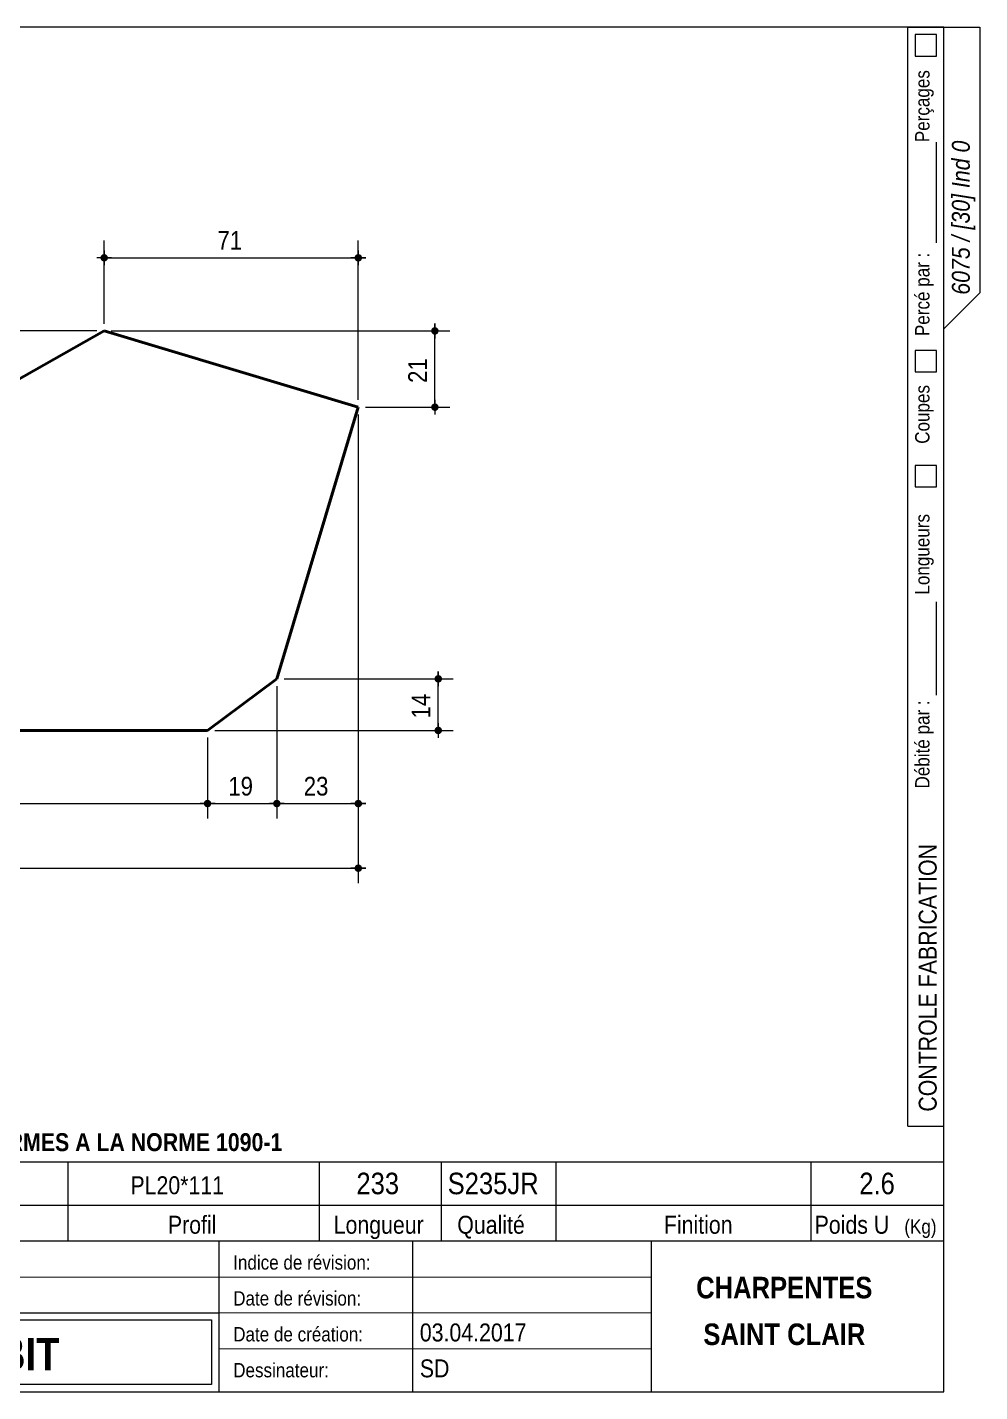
# Model space of a CAD drawing. Header units: millimetres. Extents: x 2 to 287, y 5 to 195.
# Drawn here: x 154.3 to 287, y 5 to 195 of the extents above; entities that cross this region are included whole.
import ezdxf

# ---------------------------------------------------------------- set-up
doc = ezdxf.new("R2010")
doc.units = ezdxf.units.MM
for name, color, linetype, lineweight in [('Autre type objet', 1, 'Continuous', 0), ('Cotation', 7, 'Continuous', 0), ('Feuille dessin', 5, 'Continuous', 0), ('Piece', 2, 'Continuous', 0)]:
    doc.layers.add(name, color=color, linetype=linetype, lineweight=lineweight)
doc.styles.add('ARIAL', font='ARIAL.TTF')
doc.styles.add('ARIAL_BOLD', font='ARIALBD.TTF')
doc.styles.add('ARIAL_ITALIC', font='ARIALI.TTF')

# ---------------------------------------------------------------- blocks, each defined once
blk = doc.blocks.new('*A1')
at = {"layer": 'Piece', "color": 2, "linetype": 'Continuous', "lineweight": 40}
for p, q in [((165.024998, 152.716762), (84.1, 107.083241)), ((200.429021, 142.097575), (165.024998, 152.716762)), ((189.080539, 104.267361), (200.429021, 142.097575)), ((84.1, 107.083241), (84.10052, 97.083238)), ((179.425531, 97.083238), (189.080539, 104.267361)), ((84.10052, 97.083238), (179.425531, 97.083238))]:
    blk.add_line(p, q, dxfattribs=at)
blk = doc.blocks.new('*A2')
at = {"layer": 'Feuille dessin', "linetype": 'Continuous', "lineweight": 0}
for p, q in [((282, 195), (5, 195)), ((5, 195), (5, 5)), ((282, 5), (282, 195)), ((5, 5), (282, 5))]:
    blk.add_line(p, q, dxfattribs=at)
at = {"layer": 'Feuille dessin', "style": 'ARIAL', "width": 0.85}
blk.add_text('Tekla Structures', height=2, rotation=90, dxfattribs=at).set_placement((4.5, 5.5))
blk = doc.blocks.new('*A5')
at = {"layer": 'Autre type objet', "linetype": 'Continuous', "lineweight": 0}
for p, q in [((277, 42), (277, 195)), ((277, 195), (287, 195)), ((278, 194), (278, 191)), ((281, 194), (278, 194)), ((281, 191), (281, 194)), ((282, 42), (282, 195)), ((287, 195), (287, 158)), ((278, 191), (281, 191)), ((281, 165), (281, 179)), ((287, 158), (282, 153)), ((278, 150), (278, 147)), ((281, 150), (278, 150)), ((281, 147), (281, 150)), ((278, 147), (281, 147)), ((278, 134), (278, 131)), ((281, 134), (278, 134)), ((281, 131), (281, 134)), ((278, 131), (281, 131)), ((281, 102), (281, 115)), ((277, 42), (282, 42))]:
    blk.add_line(p, q, dxfattribs=at)
at = {"layer": 'Autre type objet', "width": 0.85}
for s, height, style, p in [('Perçages', 2, 'ARIAL', (280, 179)), ('6075 / [30] Ind 0', 2.5, 'ARIAL_ITALIC', (285.619109, 157.760245)), ('Percé par :', 2, 'ARIAL', (280, 152)), ('Coupes', 2, 'ARIAL', (280, 137)), ('Longueurs', 2, 'ARIAL', (280, 116)), ('Débité par :', 2, 'ARIAL', (280, 89)), ('CONTROLE FABRICATION', 2.5, 'ARIAL', (281, 44))]:
    blk.add_text(s, height=height, rotation=90, dxfattribs=dict(at, style=style)).set_placement(p)
blk = doc.blocks.new('*A6')
at = {"layer": 'Autre type objet', "linetype": 'Continuous', "lineweight": 0}
for p, q in [((92, 37), (282, 37)), ((92, 37), (92, 31)), ((92.51953, 36.5), (113.5, 36.5)), ((92.51953, 31.394341), (92.51953, 36.5)), ((113.5, 36.5), (113.5, 31.394341)), ((114.5, 31), (114.5, 37)), ((134.5, 31), (134.5, 37)), ((160, 31), (160, 37)), ((195, 31), (195, 37)), ((212, 31), (212, 37)), ((228, 31), (228, 37)), ((263.5, 31), (263.5, 37)), ((282, 31), (282, 37)), ((92, 31), (282, 31)), ((92, 31), (92, 5)), ((113.5, 31.394341), (92.51953, 31.394341)), ((114.5, 16), (114.5, 31)), ((134.5, 26), (134.5, 31)), ((160, 26), (160, 31)), ((195, 26), (195, 31)), ((212, 26), (212, 31)), ((228, 26), (228, 31)), ((263.5, 26), (263.5, 31)), ((282, 5), (282, 31)), ((92, 26), (282, 26)), ((181, 26), (181, 5)), ((208, 26), (208, 5)), ((241.262466, 5), (241.262466, 26)), ((92, 21), (241.327069, 20.935451)), ((92, 16), (181, 16)), ((181, 16), (241.297815, 16.021151)), ((93, 15), (180, 15)), ((93, 6), (93, 15)), ((180, 15), (180, 6)), ((181, 11), (241.217807, 10.969512)), ((180, 6), (93, 6)), ((92, 5), (282, 5))]:
    blk.add_line(p, q, dxfattribs=at)
at = {"layer": 'Autre type objet', "width": 0.85}
for s, height, style, p in [('TOLERANCES ESSENTIELLES CONFORMES A LA NORME 1090-1', 2.5, 'ARIAL_BOLD', (96.5, 38.5)), ('30', 3, 'ARIAL_BOLD', (100.064045, 32.540141)), ('4', 3, 'ARIAL', (120.389893, 32.5)), ('VOILE', 2.5, 'ARIAL', (142.58667, 32.5)), ('PL20*111', 2.5, 'ARIAL', (168.683716, 32.5)), ('233', 3, 'ARIAL', (200.165771, 32.5)), ('S235JR', 3, 'ARIAL', (212.880127, 32.5)), ('2.6', 3, 'ARIAL', (270.222412, 32.5)), ('Repère', 2.5, 'ARIAL', (96.112978, 27)), ('Qté', 2.5, 'ARIAL', (119, 27)), ('Nom', 2.5, 'ARIAL', (142.961426, 27)), ('Profil', 2.5, 'ARIAL', (173.903564, 27)), ('Longueur', 2.5, 'ARIAL', (197, 27)), ('Qualité', 2.5, 'ARIAL', (214.218018, 27)), ('Finition', 2.5, 'ARIAL', (243, 27)), ('Poids U', 2.5, 'ARIAL', (264, 27)), ('(Kg)', 2, 'ARIAL', (276.5, 27)), ('6075', 3.5, 'ARIAL', (115.5, 22)), ('N° Affaire:', 2, 'ARIAL', (93.640566, 22)), ('Indice de révision:', 2, 'ARIAL', (183, 22)), ('CHARPENTES', 3, 'ARIAL_BOLD', (247.5, 18)), ('Nom Affaire:', 2, 'ARIAL', (93.640566, 17.5)), ('GHD Bât N', 3.5, 'ARIAL', (115.5, 17)), ('Date de révision:', 2, 'ARIAL', (183, 17)), ('Date de création:', 2, 'ARIAL', (183, 12)), ('03.04.2017', 2.5, 'ARIAL', (209, 12)), ('SAINT CLAIR', 3, 'ARIAL_BOLD', (248.5, 11.5)), ('CROQUIS   DE  DEBIT', 4.5, 'ARIAL_BOLD', (103, 8)), ('SD', 2.5, 'ARIAL', (209, 7)), ('Dessinateur:', 2, 'ARIAL', (183, 7))]:
    blk.add_text(s, height=height, dxfattribs=dict(at, style=style)).set_placement(p)
blk = doc.blocks.new('*A8')
at = {"layer": 'Cotation'}
for points in [[(67.07, 152.2), (67.05, 152.2), (67.02, 152.2), (67, 152.21), (66.97, 152.21), (66.95, 152.22), (66.92, 152.23), (66.9, 152.24), (66.88, 152.25), (66.85, 152.26), (66.83, 152.27), (66.81, 152.28), (66.79, 152.3), (66.77, 152.31), (66.75, 152.33), (66.73, 152.35), (66.71, 152.37), (66.7, 152.39), (66.68, 152.41), (66.67, 152.43), (66.65, 152.45), (66.64, 152.47), (66.63, 152.49), (66.62, 152.52), (66.61, 152.54), (66.6, 152.57), (66.6, 152.59), (66.59, 152.62), (66.59, 152.64), (66.58, 152.67), (66.58, 152.69), (66.58, 152.72), (66.58, 152.74), (66.58, 152.77), (66.59, 152.79), (66.59, 152.82), (66.6, 152.84), (66.6, 152.87), (66.61, 152.89), (66.62, 152.92), (66.63, 152.94), (66.64, 152.96), (66.65, 152.98), (66.67, 153.01), (66.68, 153.03), (66.7, 153.05), (66.71, 153.07), (66.73, 153.08), (66.75, 153.1), (66.77, 153.12), (66.79, 153.13), (66.81, 153.15), (66.83, 153.16), (66.85, 153.18), (66.88, 153.19), (66.9, 153.2), (66.92, 153.21), (66.95, 153.21), (66.97, 153.22), (67, 153.23), (67.02, 153.23), (67.05, 153.23), (67.07, 153.24), (67.1, 153.24), (67.13, 153.24), (67.15, 153.23), (67.18, 153.23), (67.2, 153.23), (67.23, 153.22), (67.25, 153.21), (67.28, 153.21), (67.3, 153.2), (67.32, 153.19), (67.35, 153.18), (67.37, 153.16), (67.39, 153.15), (67.41, 153.13), (67.43, 153.12), (67.45, 153.1), (67.47, 153.08), (67.49, 153.07), (67.5, 153.05), (67.52, 153.03), (67.53, 153.01), (67.55, 152.98), (67.56, 152.96), (67.57, 152.94), (67.58, 152.92), (67.59, 152.89), (67.6, 152.87), (67.6, 152.84), (67.61, 152.82), (67.61, 152.79), (67.62, 152.77), (67.62, 152.74), (67.62, 152.72), (67.62, 152.69), (67.62, 152.67), (67.61, 152.64), (67.61, 152.62), (67.6, 152.59), (67.6, 152.57), (67.59, 152.54), (67.58, 152.52), (67.57, 152.49), (67.56, 152.47), (67.55, 152.45), (67.53, 152.43), (67.52, 152.41), (67.5, 152.39), (67.49, 152.37), (67.47, 152.35), (67.45, 152.33), (67.43, 152.31), (67.41, 152.3), (67.39, 152.28), (67.37, 152.27), (67.35, 152.26), (67.32, 152.25), (67.3, 152.24), (67.28, 152.23), (67.25, 152.22), (67.23, 152.21), (67.2, 152.21), (67.18, 152.2), (67.15, 152.2), (67.13, 152.2), (67.1, 152.2)], [(67.07, 96.56), (67.05, 96.57), (67.02, 96.57), (67, 96.57), (66.97, 96.58), (66.95, 96.59), (66.92, 96.59), (66.9, 96.6), (66.88, 96.61), (66.85, 96.62), (66.83, 96.64), (66.81, 96.65), (66.79, 96.67), (66.77, 96.68), (66.75, 96.7), (66.73, 96.72), (66.71, 96.73), (66.7, 96.75), (66.68, 96.77), (66.67, 96.79), (66.65, 96.82), (66.64, 96.84), (66.63, 96.86), (66.62, 96.88), (66.61, 96.91), (66.6, 96.93), (66.6, 96.96), (66.59, 96.98), (66.59, 97.01), (66.58, 97.03), (66.58, 97.06), (66.58, 97.08), (66.58, 97.11), (66.58, 97.13), (66.59, 97.16), (66.59, 97.18), (66.6, 97.21), (66.6, 97.23), (66.61, 97.26), (66.62, 97.28), (66.63, 97.31), (66.64, 97.33), (66.65, 97.35), (66.67, 97.37), (66.68, 97.39), (66.7, 97.41), (66.71, 97.43), (66.73, 97.45), (66.75, 97.47), (66.77, 97.49), (66.79, 97.5), (66.81, 97.52), (66.83, 97.53), (66.85, 97.54), (66.88, 97.55), (66.9, 97.56), (66.92, 97.57), (66.95, 97.58), (66.97, 97.59), (67, 97.59), (67.02, 97.6), (67.05, 97.6), (67.07, 97.6), (67.1, 97.6), (67.13, 97.6), (67.15, 97.6), (67.18, 97.6), (67.2, 97.59), (67.23, 97.59), (67.25, 97.58), (67.28, 97.57), (67.3, 97.56), (67.32, 97.55), (67.35, 97.54), (67.37, 97.53), (67.39, 97.52), (67.41, 97.5), (67.43, 97.49), (67.45, 97.47), (67.47, 97.45), (67.49, 97.43), (67.5, 97.41), (67.52, 97.39), (67.53, 97.37), (67.55, 97.35), (67.56, 97.33), (67.57, 97.31), (67.58, 97.28), (67.59, 97.26), (67.6, 97.23), (67.6, 97.21), (67.61, 97.18), (67.61, 97.16), (67.62, 97.13), (67.62, 97.11), (67.62, 97.08), (67.62, 97.06), (67.62, 97.03), (67.61, 97.01), (67.61, 96.98), (67.6, 96.96), (67.6, 96.93), (67.59, 96.91), (67.58, 96.88), (67.57, 96.86), (67.56, 96.84), (67.55, 96.82), (67.53, 96.79), (67.52, 96.77), (67.5, 96.75), (67.49, 96.73), (67.47, 96.72), (67.45, 96.7), (67.43, 96.68), (67.41, 96.67), (67.39, 96.65), (67.37, 96.64), (67.35, 96.62), (67.32, 96.61), (67.3, 96.6), (67.28, 96.59), (67.25, 96.59), (67.23, 96.58), (67.2, 96.57), (67.18, 96.57), (67.15, 96.57), (67.13, 96.56), (67.1, 96.56)]]:
    blk.add_hatch(color=256, dxfattribs=at).paths.add_polyline_path(points, flags=17)
at = {"layer": 'Cotation', "linetype": 'Continuous', "lineweight": 0}
for p, q in [((164.02, 152.72), (64.68, 152.72)), ((66.06, 152.72), (68.14, 152.72)), ((67.1, 153.76), (67.1, 151.68)), ((67.1, 152.72), (67.1, 153.76)), ((67.1, 97.08), (67.1, 152.72)), ((83.1, 97.08), (64.68, 97.08)), ((66.06, 97.08), (68.14, 97.08)), ((67.1, 98.12), (67.1, 96.04)), ((67.1, 97.08), (67.1, 96.04))]:
    blk.add_line(p, q, dxfattribs=at)
at = {"layer": 'Cotation'}
for p in [(67.1, 152.72), (67.1, 97.08)]:
    blk.add_point(p, dxfattribs=at)
at = {"layer": 'Cotation', "style": 'ARIAL', "width": 0.85}
blk.add_text('111', height=2.6, rotation=90.0002, dxfattribs=at).set_placement((65.98, 122.01))
blk = doc.blocks.new('*A10')
at = {"layer": 'Cotation'}
for points in [[(211.54, 103.75), (211.52, 103.75), (211.49, 103.75), (211.47, 103.76), (211.44, 103.76), (211.42, 103.77), (211.39, 103.78), (211.37, 103.79), (211.35, 103.8), (211.32, 103.81), (211.3, 103.82), (211.28, 103.83), (211.26, 103.85), (211.24, 103.87), (211.22, 103.88), (211.2, 103.9), (211.18, 103.92), (211.17, 103.94), (211.15, 103.96), (211.14, 103.98), (211.12, 104), (211.11, 104.02), (211.1, 104.05), (211.09, 104.07), (211.08, 104.09), (211.07, 104.12), (211.07, 104.14), (211.06, 104.17), (211.06, 104.19), (211.05, 104.22), (211.05, 104.24), (211.05, 104.27), (211.05, 104.29), (211.05, 104.32), (211.06, 104.34), (211.06, 104.37), (211.07, 104.39), (211.07, 104.42), (211.08, 104.44), (211.09, 104.47), (211.1, 104.49), (211.11, 104.51), (211.12, 104.53), (211.14, 104.56), (211.15, 104.58), (211.17, 104.6), (211.18, 104.62), (211.2, 104.64), (211.22, 104.65), (211.24, 104.67), (211.26, 104.69), (211.28, 104.7), (211.3, 104.71), (211.32, 104.73), (211.35, 104.74), (211.37, 104.75), (211.39, 104.76), (211.42, 104.76), (211.44, 104.77), (211.47, 104.78), (211.49, 104.78), (211.52, 104.78), (211.54, 104.79), (211.57, 104.79), (211.6, 104.79), (211.62, 104.78), (211.65, 104.78), (211.67, 104.78), (211.7, 104.77), (211.72, 104.76), (211.75, 104.76), (211.77, 104.75), (211.79, 104.74), (211.82, 104.73), (211.84, 104.71), (211.86, 104.7), (211.88, 104.69), (211.9, 104.67), (211.92, 104.65), (211.94, 104.64), (211.96, 104.62), (211.97, 104.6), (211.99, 104.58), (212, 104.56), (212.02, 104.53), (212.03, 104.51), (212.04, 104.49), (212.05, 104.47), (212.06, 104.44), (212.07, 104.42), (212.07, 104.39), (212.08, 104.37), (212.08, 104.34), (212.09, 104.32), (212.09, 104.29), (212.09, 104.27), (212.09, 104.24), (212.09, 104.22), (212.08, 104.19), (212.08, 104.17), (212.07, 104.14), (212.07, 104.12), (212.06, 104.09), (212.05, 104.07), (212.04, 104.05), (212.03, 104.02), (212.02, 104), (212, 103.98), (211.99, 103.96), (211.97, 103.94), (211.96, 103.92), (211.94, 103.9), (211.92, 103.88), (211.9, 103.87), (211.88, 103.85), (211.86, 103.83), (211.84, 103.82), (211.82, 103.81), (211.79, 103.8), (211.77, 103.79), (211.75, 103.78), (211.72, 103.77), (211.7, 103.76), (211.67, 103.76), (211.65, 103.75), (211.62, 103.75), (211.6, 103.75), (211.57, 103.75)], [(211.54, 96.56), (211.52, 96.57), (211.49, 96.57), (211.47, 96.57), (211.44, 96.58), (211.42, 96.59), (211.39, 96.59), (211.37, 96.6), (211.35, 96.61), (211.32, 96.62), (211.3, 96.64), (211.28, 96.65), (211.26, 96.67), (211.24, 96.68), (211.22, 96.7), (211.2, 96.72), (211.18, 96.73), (211.17, 96.75), (211.15, 96.77), (211.14, 96.79), (211.12, 96.82), (211.11, 96.84), (211.1, 96.86), (211.09, 96.88), (211.08, 96.91), (211.07, 96.93), (211.07, 96.96), (211.06, 96.98), (211.06, 97.01), (211.05, 97.03), (211.05, 97.06), (211.05, 97.08), (211.05, 97.11), (211.05, 97.13), (211.06, 97.16), (211.06, 97.18), (211.07, 97.21), (211.07, 97.23), (211.08, 97.26), (211.09, 97.28), (211.1, 97.31), (211.11, 97.33), (211.12, 97.35), (211.14, 97.37), (211.15, 97.39), (211.17, 97.41), (211.18, 97.43), (211.2, 97.45), (211.22, 97.47), (211.24, 97.49), (211.26, 97.5), (211.28, 97.52), (211.3, 97.53), (211.32, 97.54), (211.35, 97.55), (211.37, 97.56), (211.39, 97.57), (211.42, 97.58), (211.44, 97.59), (211.47, 97.59), (211.49, 97.6), (211.52, 97.6), (211.54, 97.6), (211.57, 97.6), (211.6, 97.6), (211.62, 97.6), (211.65, 97.6), (211.67, 97.59), (211.7, 97.59), (211.72, 97.58), (211.75, 97.57), (211.77, 97.56), (211.79, 97.55), (211.82, 97.54), (211.84, 97.53), (211.86, 97.52), (211.88, 97.5), (211.9, 97.49), (211.92, 97.47), (211.94, 97.45), (211.96, 97.43), (211.97, 97.41), (211.99, 97.39), (212, 97.37), (212.02, 97.35), (212.03, 97.33), (212.04, 97.31), (212.05, 97.28), (212.06, 97.26), (212.07, 97.23), (212.07, 97.21), (212.08, 97.18), (212.08, 97.16), (212.09, 97.13), (212.09, 97.11), (212.09, 97.08), (212.09, 97.06), (212.09, 97.03), (212.08, 97.01), (212.08, 96.98), (212.07, 96.96), (212.07, 96.93), (212.06, 96.91), (212.05, 96.88), (212.04, 96.86), (212.03, 96.84), (212.02, 96.82), (212, 96.79), (211.99, 96.77), (211.97, 96.75), (211.96, 96.73), (211.94, 96.72), (211.92, 96.7), (211.9, 96.68), (211.88, 96.67), (211.86, 96.65), (211.84, 96.64), (211.82, 96.62), (211.79, 96.61), (211.77, 96.6), (211.75, 96.59), (211.72, 96.59), (211.7, 96.58), (211.67, 96.57), (211.65, 96.57), (211.62, 96.57), (211.6, 96.56), (211.57, 96.56)]]:
    blk.add_hatch(color=256, dxfattribs=at).paths.add_polyline_path(points, flags=17)
at = {"layer": 'Cotation', "linetype": 'Continuous', "lineweight": 0}
for p, q in [((211.57, 105.31), (211.57, 103.23)), ((211.57, 104.27), (211.57, 105.31)), ((190.08, 104.27), (213.65, 104.27)), ((210.53, 104.27), (212.61, 104.27)), ((211.57, 97.08), (211.57, 104.27)), ((180.43, 97.08), (213.65, 97.08)), ((210.53, 97.08), (212.61, 97.08)), ((211.57, 98.12), (211.57, 96.04)), ((211.57, 97.08), (211.57, 96.04))]:
    blk.add_line(p, q, dxfattribs=at)
at = {"layer": 'Cotation'}
for p in [(211.57, 104.27), (211.57, 97.08)]:
    blk.add_point(p, dxfattribs=at)
at = {"layer": 'Cotation', "style": 'ARIAL', "width": 0.85}
blk.add_text('14', height=2.6, rotation=90.0002, dxfattribs=at).set_placement((210.45, 98.75))
blk = doc.blocks.new('*A11')
at = {"layer": 'Cotation'}
for points in [[(211.07, 152.2), (211.05, 152.2), (211.02, 152.2), (211, 152.21), (210.97, 152.21), (210.95, 152.22), (210.92, 152.23), (210.9, 152.24), (210.88, 152.25), (210.85, 152.26), (210.83, 152.27), (210.81, 152.28), (210.79, 152.3), (210.77, 152.31), (210.75, 152.33), (210.73, 152.35), (210.71, 152.37), (210.7, 152.39), (210.68, 152.41), (210.67, 152.43), (210.65, 152.45), (210.64, 152.47), (210.63, 152.49), (210.62, 152.52), (210.61, 152.54), (210.6, 152.57), (210.6, 152.59), (210.59, 152.62), (210.59, 152.64), (210.58, 152.67), (210.58, 152.69), (210.58, 152.72), (210.58, 152.74), (210.58, 152.77), (210.59, 152.79), (210.59, 152.82), (210.6, 152.84), (210.6, 152.87), (210.61, 152.89), (210.62, 152.92), (210.63, 152.94), (210.64, 152.96), (210.65, 152.98), (210.67, 153.01), (210.68, 153.03), (210.7, 153.05), (210.71, 153.07), (210.73, 153.08), (210.75, 153.1), (210.77, 153.12), (210.79, 153.13), (210.81, 153.15), (210.83, 153.16), (210.85, 153.18), (210.88, 153.19), (210.9, 153.2), (210.92, 153.21), (210.95, 153.21), (210.97, 153.22), (211, 153.23), (211.02, 153.23), (211.05, 153.23), (211.07, 153.24), (211.1, 153.24), (211.13, 153.24), (211.15, 153.23), (211.18, 153.23), (211.2, 153.23), (211.23, 153.22), (211.25, 153.21), (211.28, 153.21), (211.3, 153.2), (211.32, 153.19), (211.35, 153.18), (211.37, 153.16), (211.39, 153.15), (211.41, 153.13), (211.43, 153.12), (211.45, 153.1), (211.47, 153.08), (211.49, 153.07), (211.5, 153.05), (211.52, 153.03), (211.53, 153.01), (211.55, 152.98), (211.56, 152.96), (211.57, 152.94), (211.58, 152.92), (211.59, 152.89), (211.6, 152.87), (211.6, 152.84), (211.61, 152.82), (211.61, 152.79), (211.62, 152.77), (211.62, 152.74), (211.62, 152.72), (211.62, 152.69), (211.62, 152.67), (211.61, 152.64), (211.61, 152.62), (211.6, 152.59), (211.6, 152.57), (211.59, 152.54), (211.58, 152.52), (211.57, 152.49), (211.56, 152.47), (211.55, 152.45), (211.53, 152.43), (211.52, 152.41), (211.5, 152.39), (211.49, 152.37), (211.47, 152.35), (211.45, 152.33), (211.43, 152.31), (211.41, 152.3), (211.39, 152.28), (211.37, 152.27), (211.35, 152.26), (211.32, 152.25), (211.3, 152.24), (211.28, 152.23), (211.25, 152.22), (211.23, 152.21), (211.2, 152.21), (211.18, 152.2), (211.15, 152.2), (211.13, 152.2), (211.1, 152.2)], [(211.07, 141.58), (211.05, 141.58), (211.02, 141.58), (211, 141.59), (210.97, 141.59), (210.95, 141.6), (210.92, 141.61), (210.9, 141.62), (210.88, 141.63), (210.85, 141.64), (210.83, 141.65), (210.81, 141.67), (210.79, 141.68), (210.77, 141.7), (210.75, 141.71), (210.73, 141.73), (210.71, 141.75), (210.7, 141.77), (210.68, 141.79), (210.67, 141.81), (210.65, 141.83), (210.64, 141.85), (210.63, 141.88), (210.62, 141.9), (210.61, 141.92), (210.6, 141.95), (210.6, 141.97), (210.59, 142), (210.59, 142.02), (210.58, 142.05), (210.58, 142.07), (210.58, 142.1), (210.58, 142.12), (210.58, 142.15), (210.59, 142.17), (210.59, 142.2), (210.6, 142.22), (210.6, 142.25), (210.61, 142.27), (210.62, 142.3), (210.63, 142.32), (210.64, 142.34), (210.65, 142.36), (210.67, 142.39), (210.68, 142.41), (210.7, 142.43), (210.71, 142.45), (210.73, 142.47), (210.75, 142.48), (210.77, 142.5), (210.79, 142.52), (210.81, 142.53), (210.83, 142.54), (210.85, 142.56), (210.88, 142.57), (210.9, 142.58), (210.92, 142.59), (210.95, 142.6), (210.97, 142.6), (211, 142.61), (211.02, 142.61), (211.05, 142.62), (211.07, 142.62), (211.1, 142.62), (211.13, 142.62), (211.15, 142.62), (211.18, 142.61), (211.2, 142.61), (211.23, 142.6), (211.25, 142.6), (211.28, 142.59), (211.3, 142.58), (211.32, 142.57), (211.35, 142.56), (211.37, 142.54), (211.39, 142.53), (211.41, 142.52), (211.43, 142.5), (211.45, 142.48), (211.47, 142.47), (211.49, 142.45), (211.5, 142.43), (211.52, 142.41), (211.53, 142.39), (211.55, 142.36), (211.56, 142.34), (211.57, 142.32), (211.58, 142.3), (211.59, 142.27), (211.6, 142.25), (211.6, 142.22), (211.61, 142.2), (211.61, 142.17), (211.62, 142.15), (211.62, 142.12), (211.62, 142.1), (211.62, 142.07), (211.62, 142.05), (211.61, 142.02), (211.61, 142), (211.6, 141.97), (211.6, 141.95), (211.59, 141.92), (211.58, 141.9), (211.57, 141.88), (211.56, 141.85), (211.55, 141.83), (211.53, 141.81), (211.52, 141.79), (211.5, 141.77), (211.49, 141.75), (211.47, 141.73), (211.45, 141.71), (211.43, 141.7), (211.41, 141.68), (211.39, 141.67), (211.37, 141.65), (211.35, 141.64), (211.32, 141.63), (211.3, 141.62), (211.28, 141.61), (211.25, 141.6), (211.23, 141.59), (211.2, 141.59), (211.18, 141.58), (211.15, 141.58), (211.13, 141.58), (211.1, 141.58)]]:
    blk.add_hatch(color=256, dxfattribs=at).paths.add_polyline_path(points, flags=17)
at = {"layer": 'Cotation', "linetype": 'Continuous', "lineweight": 0}
for p, q in [((166.02, 152.72), (213.18, 152.72)), ((210.06, 152.72), (212.14, 152.72)), ((211.1, 153.76), (211.1, 151.68)), ((211.1, 152.72), (211.1, 153.76)), ((211.1, 142.1), (211.1, 152.72)), ((211.1, 143.14), (211.1, 141.06)), ((201.43, 142.1), (213.18, 142.1)), ((210.06, 142.1), (212.14, 142.1)), ((211.1, 142.1), (211.1, 141.06))]:
    blk.add_line(p, q, dxfattribs=at)
at = {"layer": 'Cotation'}
for p in [(211.1, 152.72), (211.1, 142.1)]:
    blk.add_point(p, dxfattribs=at)
at = {"layer": 'Cotation', "style": 'ARIAL', "width": 0.85}
blk.add_text('21', height=2.6, rotation=90.0002, dxfattribs=at).set_placement((209.98, 145.48))
blk = doc.blocks.new('*A12')
at = {"layer": 'Cotation'}
for points in [[(84.08, 77.38), (84.05, 77.38), (84.02, 77.39), (84, 77.39), (83.97, 77.4), (83.95, 77.4), (83.93, 77.41), (83.9, 77.42), (83.88, 77.43), (83.86, 77.44), (83.83, 77.45), (83.81, 77.47), (83.79, 77.48), (83.77, 77.5), (83.75, 77.51), (83.73, 77.53), (83.72, 77.55), (83.7, 77.57), (83.68, 77.59), (83.67, 77.61), (83.65, 77.63), (83.64, 77.65), (83.63, 77.68), (83.62, 77.7), (83.61, 77.72), (83.6, 77.75), (83.6, 77.77), (83.59, 77.8), (83.59, 77.82), (83.58, 77.85), (83.58, 77.87), (83.58, 77.9), (83.58, 77.93), (83.58, 77.95), (83.59, 77.98), (83.59, 78), (83.6, 78.03), (83.6, 78.05), (83.61, 78.08), (83.62, 78.1), (83.63, 78.12), (83.64, 78.15), (83.65, 78.17), (83.67, 78.19), (83.68, 78.21), (83.7, 78.23), (83.72, 78.25), (83.73, 78.27), (83.75, 78.29), (83.77, 78.3), (83.79, 78.32), (83.81, 78.33), (83.83, 78.35), (83.86, 78.36), (83.88, 78.37), (83.9, 78.38), (83.93, 78.39), (83.95, 78.4), (83.97, 78.4), (84, 78.41), (84.02, 78.41), (84.05, 78.42), (84.08, 78.42), (84.1, 78.42), (84.13, 78.42), (84.15, 78.42), (84.18, 78.41), (84.2, 78.41), (84.23, 78.4), (84.25, 78.4), (84.28, 78.39), (84.3, 78.38), (84.32, 78.37), (84.35, 78.36), (84.37, 78.35), (84.39, 78.33), (84.41, 78.32), (84.43, 78.3), (84.45, 78.29), (84.47, 78.27), (84.49, 78.25), (84.5, 78.23), (84.52, 78.21), (84.53, 78.19), (84.55, 78.17), (84.56, 78.15), (84.57, 78.12), (84.58, 78.1), (84.59, 78.08), (84.6, 78.05), (84.6, 78.03), (84.61, 78), (84.61, 77.98), (84.62, 77.95), (84.62, 77.93), (84.62, 77.9), (84.62, 77.87), (84.62, 77.85), (84.61, 77.82), (84.61, 77.8), (84.6, 77.77), (84.6, 77.75), (84.59, 77.72), (84.58, 77.7), (84.57, 77.68), (84.56, 77.65), (84.55, 77.63), (84.53, 77.61), (84.52, 77.59), (84.5, 77.57), (84.49, 77.55), (84.47, 77.53), (84.45, 77.51), (84.43, 77.5), (84.41, 77.48), (84.39, 77.47), (84.37, 77.45), (84.35, 77.44), (84.32, 77.43), (84.3, 77.42), (84.28, 77.41), (84.25, 77.4), (84.23, 77.4), (84.2, 77.39), (84.18, 77.39), (84.15, 77.38), (84.13, 77.38), (84.1, 77.38)], [(200.4, 77.38), (200.38, 77.38), (200.35, 77.39), (200.33, 77.39), (200.3, 77.4), (200.28, 77.4), (200.25, 77.41), (200.23, 77.42), (200.21, 77.43), (200.18, 77.44), (200.16, 77.45), (200.14, 77.47), (200.12, 77.48), (200.1, 77.5), (200.08, 77.51), (200.06, 77.53), (200.04, 77.55), (200.03, 77.57), (200.01, 77.59), (200, 77.61), (199.98, 77.63), (199.97, 77.65), (199.96, 77.68), (199.95, 77.7), (199.94, 77.72), (199.93, 77.75), (199.92, 77.77), (199.92, 77.8), (199.91, 77.82), (199.91, 77.85), (199.91, 77.87), (199.91, 77.9), (199.91, 77.93), (199.91, 77.95), (199.91, 77.98), (199.92, 78), (199.92, 78.03), (199.93, 78.05), (199.94, 78.08), (199.95, 78.1), (199.96, 78.12), (199.97, 78.15), (199.98, 78.17), (200, 78.19), (200.01, 78.21), (200.03, 78.23), (200.04, 78.25), (200.06, 78.27), (200.08, 78.29), (200.1, 78.3), (200.12, 78.32), (200.14, 78.33), (200.16, 78.35), (200.18, 78.36), (200.21, 78.37), (200.23, 78.38), (200.25, 78.39), (200.28, 78.4), (200.3, 78.4), (200.33, 78.41), (200.35, 78.41), (200.38, 78.42), (200.4, 78.42), (200.43, 78.42), (200.45, 78.42), (200.48, 78.42), (200.51, 78.41), (200.53, 78.41), (200.56, 78.4), (200.58, 78.4), (200.6, 78.39), (200.63, 78.38), (200.65, 78.37), (200.67, 78.36), (200.7, 78.35), (200.72, 78.33), (200.74, 78.32), (200.76, 78.3), (200.78, 78.29), (200.8, 78.27), (200.81, 78.25), (200.83, 78.23), (200.85, 78.21), (200.86, 78.19), (200.88, 78.17), (200.89, 78.15), (200.9, 78.12), (200.91, 78.1), (200.92, 78.08), (200.93, 78.05), (200.93, 78.03), (200.94, 78), (200.94, 77.98), (200.95, 77.95), (200.95, 77.93), (200.95, 77.9), (200.95, 77.87), (200.95, 77.85), (200.94, 77.82), (200.94, 77.8), (200.93, 77.77), (200.93, 77.75), (200.92, 77.72), (200.91, 77.7), (200.9, 77.68), (200.89, 77.65), (200.88, 77.63), (200.86, 77.61), (200.85, 77.59), (200.83, 77.57), (200.81, 77.55), (200.8, 77.53), (200.78, 77.51), (200.76, 77.5), (200.74, 77.48), (200.72, 77.47), (200.7, 77.45), (200.67, 77.44), (200.65, 77.43), (200.63, 77.42), (200.6, 77.41), (200.58, 77.4), (200.56, 77.4), (200.53, 77.39), (200.51, 77.39), (200.48, 77.38), (200.45, 77.38), (200.43, 77.38)]]:
    blk.add_hatch(color=256, dxfattribs=at).paths.add_polyline_path(points, flags=17)
at = {"layer": 'Cotation', "linetype": 'Continuous', "lineweight": 0}
for p, q in [((200.43, 141.1), (200.43, 75.82)), ((84.1, 96.08), (84.1, 75.82)), ((85.14, 77.9), (83.06, 77.9)), ((84.1, 77.9), (83.06, 77.9)), ((84.1, 78.94), (84.1, 76.86)), ((84.1, 77.9), (200.43, 77.9)), ((201.47, 77.9), (199.39, 77.9)), ((200.43, 78.94), (200.43, 76.86)), ((200.43, 77.9), (201.47, 77.9))]:
    blk.add_line(p, q, dxfattribs=at)
at = {"layer": 'Cotation'}
for p in [(84.1, 77.9), (200.43, 77.9)]:
    blk.add_point(p, dxfattribs=at)
at = {"layer": 'Cotation', "style": 'ARIAL', "width": 0.85}
blk.add_text('233', height=2.6, dxfattribs=at).set_placement((139.37, 79.02))
blk = doc.blocks.new('*A13')
at = {"layer": 'Cotation'}
for points in [[(165, 162.38), (164.97, 162.38), (164.95, 162.39), (164.92, 162.39), (164.9, 162.4), (164.87, 162.4), (164.85, 162.41), (164.83, 162.42), (164.8, 162.43), (164.78, 162.44), (164.76, 162.45), (164.74, 162.47), (164.72, 162.48), (164.7, 162.5), (164.68, 162.51), (164.66, 162.53), (164.64, 162.55), (164.62, 162.57), (164.61, 162.59), (164.59, 162.61), (164.58, 162.63), (164.57, 162.65), (164.55, 162.68), (164.54, 162.7), (164.54, 162.72), (164.53, 162.75), (164.52, 162.77), (164.51, 162.8), (164.51, 162.82), (164.51, 162.85), (164.51, 162.87), (164.5, 162.9), (164.51, 162.93), (164.51, 162.95), (164.51, 162.98), (164.51, 163), (164.52, 163.03), (164.53, 163.05), (164.54, 163.08), (164.54, 163.1), (164.55, 163.12), (164.57, 163.15), (164.58, 163.17), (164.59, 163.19), (164.61, 163.21), (164.62, 163.23), (164.64, 163.25), (164.66, 163.27), (164.68, 163.29), (164.7, 163.3), (164.72, 163.32), (164.74, 163.33), (164.76, 163.35), (164.78, 163.36), (164.8, 163.37), (164.83, 163.38), (164.85, 163.39), (164.87, 163.4), (164.9, 163.4), (164.92, 163.41), (164.95, 163.41), (164.97, 163.42), (165, 163.42), (165.02, 163.42), (165.05, 163.42), (165.08, 163.42), (165.1, 163.41), (165.13, 163.41), (165.15, 163.4), (165.18, 163.4), (165.2, 163.39), (165.22, 163.38), (165.25, 163.37), (165.27, 163.36), (165.29, 163.35), (165.31, 163.33), (165.33, 163.32), (165.35, 163.3), (165.37, 163.29), (165.39, 163.27), (165.41, 163.25), (165.43, 163.23), (165.44, 163.21), (165.46, 163.19), (165.47, 163.17), (165.48, 163.15), (165.5, 163.12), (165.51, 163.1), (165.51, 163.08), (165.52, 163.05), (165.53, 163.03), (165.54, 163), (165.54, 162.98), (165.54, 162.95), (165.54, 162.93), (165.54, 162.9), (165.54, 162.87), (165.54, 162.85), (165.54, 162.82), (165.54, 162.8), (165.53, 162.77), (165.52, 162.75), (165.51, 162.72), (165.51, 162.7), (165.5, 162.68), (165.48, 162.65), (165.47, 162.63), (165.46, 162.61), (165.44, 162.59), (165.43, 162.57), (165.41, 162.55), (165.39, 162.53), (165.37, 162.51), (165.35, 162.5), (165.33, 162.48), (165.31, 162.47), (165.29, 162.45), (165.27, 162.44), (165.25, 162.43), (165.22, 162.42), (165.2, 162.41), (165.18, 162.4), (165.15, 162.4), (165.13, 162.39), (165.1, 162.39), (165.08, 162.38), (165.05, 162.38), (165.02, 162.38)], [(200.4, 162.38), (200.38, 162.38), (200.35, 162.39), (200.33, 162.39), (200.3, 162.4), (200.28, 162.4), (200.25, 162.41), (200.23, 162.42), (200.21, 162.43), (200.18, 162.44), (200.16, 162.45), (200.14, 162.47), (200.12, 162.48), (200.1, 162.5), (200.08, 162.51), (200.06, 162.53), (200.04, 162.55), (200.03, 162.57), (200.01, 162.59), (200, 162.61), (199.98, 162.63), (199.97, 162.65), (199.96, 162.68), (199.95, 162.7), (199.94, 162.72), (199.93, 162.75), (199.92, 162.77), (199.92, 162.8), (199.91, 162.82), (199.91, 162.85), (199.91, 162.87), (199.91, 162.9), (199.91, 162.93), (199.91, 162.95), (199.91, 162.98), (199.92, 163), (199.92, 163.03), (199.93, 163.05), (199.94, 163.08), (199.95, 163.1), (199.96, 163.12), (199.97, 163.15), (199.98, 163.17), (200, 163.19), (200.01, 163.21), (200.03, 163.23), (200.04, 163.25), (200.06, 163.27), (200.08, 163.29), (200.1, 163.3), (200.12, 163.32), (200.14, 163.33), (200.16, 163.35), (200.18, 163.36), (200.21, 163.37), (200.23, 163.38), (200.25, 163.39), (200.28, 163.4), (200.3, 163.4), (200.33, 163.41), (200.35, 163.41), (200.38, 163.42), (200.4, 163.42), (200.43, 163.42), (200.45, 163.42), (200.48, 163.42), (200.51, 163.41), (200.53, 163.41), (200.56, 163.4), (200.58, 163.4), (200.6, 163.39), (200.63, 163.38), (200.65, 163.37), (200.67, 163.36), (200.7, 163.35), (200.72, 163.33), (200.74, 163.32), (200.76, 163.3), (200.78, 163.29), (200.8, 163.27), (200.81, 163.25), (200.83, 163.23), (200.85, 163.21), (200.86, 163.19), (200.88, 163.17), (200.89, 163.15), (200.9, 163.12), (200.91, 163.1), (200.92, 163.08), (200.93, 163.05), (200.93, 163.03), (200.94, 163), (200.94, 162.98), (200.95, 162.95), (200.95, 162.93), (200.95, 162.9), (200.95, 162.87), (200.95, 162.85), (200.94, 162.82), (200.94, 162.8), (200.93, 162.77), (200.93, 162.75), (200.92, 162.72), (200.91, 162.7), (200.9, 162.68), (200.89, 162.65), (200.88, 162.63), (200.86, 162.61), (200.85, 162.59), (200.83, 162.57), (200.81, 162.55), (200.8, 162.53), (200.78, 162.51), (200.76, 162.5), (200.74, 162.48), (200.72, 162.47), (200.7, 162.45), (200.67, 162.44), (200.65, 162.43), (200.63, 162.42), (200.6, 162.41), (200.58, 162.4), (200.56, 162.4), (200.53, 162.39), (200.51, 162.39), (200.48, 162.38), (200.45, 162.38), (200.43, 162.38)]]:
    blk.add_hatch(color=256, dxfattribs=at).paths.add_polyline_path(points, flags=17)
at = {"layer": 'Cotation', "linetype": 'Continuous', "lineweight": 0}
for p, q in [((165.02, 153.72), (165.02, 165.32)), ((200.43, 143.1), (200.43, 165.32)), ((165.02, 163.94), (165.02, 161.86)), ((200.43, 163.94), (200.43, 161.86)), ((166.06, 162.9), (163.98, 162.9)), ((165.02, 162.9), (163.98, 162.9)), ((165.02, 162.9), (200.43, 162.9)), ((201.47, 162.9), (199.39, 162.9)), ((200.43, 162.9), (201.47, 162.9))]:
    blk.add_line(p, q, dxfattribs=at)
at = {"layer": 'Cotation'}
for p in [(165.02, 162.9), (200.43, 162.9)]:
    blk.add_point(p, dxfattribs=at)
at = {"layer": 'Cotation', "style": 'ARIAL', "width": 0.85}
blk.add_text('71', height=2.6, dxfattribs=at).set_placement((180.8, 164.02))
blk = doc.blocks.new('*A14')
at = {"layer": 'Cotation'}
for points in [[(84.08, 86.38), (84.05, 86.38), (84.02, 86.39), (84, 86.39), (83.97, 86.4), (83.95, 86.4), (83.93, 86.41), (83.9, 86.42), (83.88, 86.43), (83.86, 86.44), (83.83, 86.45), (83.81, 86.47), (83.79, 86.48), (83.77, 86.5), (83.75, 86.51), (83.73, 86.53), (83.72, 86.55), (83.7, 86.57), (83.68, 86.59), (83.67, 86.61), (83.65, 86.63), (83.64, 86.65), (83.63, 86.68), (83.62, 86.7), (83.61, 86.72), (83.6, 86.75), (83.6, 86.77), (83.59, 86.8), (83.59, 86.82), (83.58, 86.85), (83.58, 86.87), (83.58, 86.9), (83.58, 86.93), (83.58, 86.95), (83.59, 86.98), (83.59, 87), (83.6, 87.03), (83.6, 87.05), (83.61, 87.08), (83.62, 87.1), (83.63, 87.12), (83.64, 87.15), (83.65, 87.17), (83.67, 87.19), (83.68, 87.21), (83.7, 87.23), (83.72, 87.25), (83.73, 87.27), (83.75, 87.29), (83.77, 87.3), (83.79, 87.32), (83.81, 87.33), (83.83, 87.35), (83.86, 87.36), (83.88, 87.37), (83.9, 87.38), (83.93, 87.39), (83.95, 87.4), (83.97, 87.4), (84, 87.41), (84.02, 87.41), (84.05, 87.42), (84.08, 87.42), (84.1, 87.42), (84.13, 87.42), (84.15, 87.42), (84.18, 87.41), (84.2, 87.41), (84.23, 87.4), (84.25, 87.4), (84.28, 87.39), (84.3, 87.38), (84.32, 87.37), (84.35, 87.36), (84.37, 87.35), (84.39, 87.33), (84.41, 87.32), (84.43, 87.3), (84.45, 87.29), (84.47, 87.27), (84.49, 87.25), (84.5, 87.23), (84.52, 87.21), (84.53, 87.19), (84.55, 87.17), (84.56, 87.15), (84.57, 87.12), (84.58, 87.1), (84.59, 87.08), (84.6, 87.05), (84.6, 87.03), (84.61, 87), (84.61, 86.98), (84.62, 86.95), (84.62, 86.93), (84.62, 86.9), (84.62, 86.87), (84.62, 86.85), (84.61, 86.82), (84.61, 86.8), (84.6, 86.77), (84.6, 86.75), (84.59, 86.72), (84.58, 86.7), (84.57, 86.68), (84.56, 86.65), (84.55, 86.63), (84.53, 86.61), (84.52, 86.59), (84.5, 86.57), (84.49, 86.55), (84.47, 86.53), (84.45, 86.51), (84.43, 86.5), (84.41, 86.48), (84.39, 86.47), (84.37, 86.45), (84.35, 86.44), (84.32, 86.43), (84.3, 86.42), (84.28, 86.41), (84.25, 86.4), (84.23, 86.4), (84.2, 86.39), (84.18, 86.39), (84.15, 86.38), (84.13, 86.38), (84.1, 86.38)], [(179.4, 86.38), (179.37, 86.38), (179.35, 86.39), (179.32, 86.39), (179.3, 86.4), (179.27, 86.4), (179.25, 86.41), (179.23, 86.42), (179.2, 86.43), (179.18, 86.44), (179.16, 86.45), (179.14, 86.47), (179.12, 86.48), (179.1, 86.5), (179.08, 86.51), (179.06, 86.53), (179.04, 86.55), (179.02, 86.57), (179.01, 86.59), (178.99, 86.61), (178.98, 86.63), (178.97, 86.65), (178.96, 86.68), (178.95, 86.7), (178.94, 86.72), (178.93, 86.75), (178.92, 86.77), (178.92, 86.8), (178.91, 86.82), (178.91, 86.85), (178.91, 86.87), (178.91, 86.9), (178.91, 86.93), (178.91, 86.95), (178.91, 86.98), (178.92, 87), (178.92, 87.03), (178.93, 87.05), (178.94, 87.08), (178.95, 87.1), (178.96, 87.12), (178.97, 87.15), (178.98, 87.17), (178.99, 87.19), (179.01, 87.21), (179.02, 87.23), (179.04, 87.25), (179.06, 87.27), (179.08, 87.29), (179.1, 87.3), (179.12, 87.32), (179.14, 87.33), (179.16, 87.35), (179.18, 87.36), (179.2, 87.37), (179.23, 87.38), (179.25, 87.39), (179.27, 87.4), (179.3, 87.4), (179.32, 87.41), (179.35, 87.41), (179.37, 87.42), (179.4, 87.42), (179.43, 87.42), (179.45, 87.42), (179.48, 87.42), (179.5, 87.41), (179.53, 87.41), (179.55, 87.4), (179.58, 87.4), (179.6, 87.39), (179.62, 87.38), (179.65, 87.37), (179.67, 87.36), (179.69, 87.35), (179.71, 87.33), (179.74, 87.32), (179.76, 87.3), (179.77, 87.29), (179.79, 87.27), (179.81, 87.25), (179.83, 87.23), (179.84, 87.21), (179.86, 87.19), (179.87, 87.17), (179.88, 87.15), (179.9, 87.12), (179.91, 87.1), (179.92, 87.08), (179.92, 87.05), (179.93, 87.03), (179.94, 87), (179.94, 86.98), (179.94, 86.95), (179.94, 86.93), (179.95, 86.9), (179.94, 86.87), (179.94, 86.85), (179.94, 86.82), (179.94, 86.8), (179.93, 86.77), (179.92, 86.75), (179.92, 86.72), (179.91, 86.7), (179.9, 86.68), (179.88, 86.65), (179.87, 86.63), (179.86, 86.61), (179.84, 86.59), (179.83, 86.57), (179.81, 86.55), (179.79, 86.53), (179.77, 86.51), (179.76, 86.5), (179.74, 86.48), (179.71, 86.47), (179.69, 86.45), (179.67, 86.44), (179.65, 86.43), (179.62, 86.42), (179.6, 86.41), (179.58, 86.4), (179.55, 86.4), (179.53, 86.39), (179.5, 86.39), (179.48, 86.38), (179.45, 86.38), (179.43, 86.38)]]:
    blk.add_hatch(color=256, dxfattribs=at).paths.add_polyline_path(points, flags=17)
at = {"layer": 'Cotation', "linetype": 'Continuous', "lineweight": 0}
for p, q in [((84.1, 96.08), (84.1, 84.82)), ((179.43, 96.08), (179.43, 84.82)), ((84.1, 87.94), (84.1, 85.86)), ((179.43, 87.94), (179.43, 85.86)), ((85.14, 86.9), (83.06, 86.9)), ((84.1, 86.9), (83.06, 86.9)), ((84.1, 86.9), (179.43, 86.9)), ((180.47, 86.9), (178.39, 86.9)), ((179.43, 86.9), (180.47, 86.9))]:
    blk.add_line(p, q, dxfattribs=at)
at = {"layer": 'Cotation'}
for p in [(84.1, 86.9), (179.43, 86.9)]:
    blk.add_point(p, dxfattribs=at)
at = {"layer": 'Cotation', "style": 'ARIAL', "width": 0.85}
blk.add_text('191', height=2.6, dxfattribs=at).set_placement((128.87, 88.02))
blk = doc.blocks.new('*A15')
at = {"layer": 'Cotation'}
for points in [[(179.4, 86.38), (179.37, 86.38), (179.35, 86.39), (179.32, 86.39), (179.3, 86.4), (179.27, 86.4), (179.25, 86.41), (179.23, 86.42), (179.2, 86.43), (179.18, 86.44), (179.16, 86.45), (179.14, 86.47), (179.12, 86.48), (179.1, 86.5), (179.08, 86.51), (179.06, 86.53), (179.04, 86.55), (179.02, 86.57), (179.01, 86.59), (178.99, 86.61), (178.98, 86.63), (178.97, 86.65), (178.96, 86.68), (178.95, 86.7), (178.94, 86.72), (178.93, 86.75), (178.92, 86.77), (178.92, 86.8), (178.91, 86.82), (178.91, 86.85), (178.91, 86.87), (178.91, 86.9), (178.91, 86.93), (178.91, 86.95), (178.91, 86.98), (178.92, 87), (178.92, 87.03), (178.93, 87.05), (178.94, 87.08), (178.95, 87.1), (178.96, 87.12), (178.97, 87.15), (178.98, 87.17), (178.99, 87.19), (179.01, 87.21), (179.02, 87.23), (179.04, 87.25), (179.06, 87.27), (179.08, 87.29), (179.1, 87.3), (179.12, 87.32), (179.14, 87.33), (179.16, 87.35), (179.18, 87.36), (179.2, 87.37), (179.23, 87.38), (179.25, 87.39), (179.27, 87.4), (179.3, 87.4), (179.32, 87.41), (179.35, 87.41), (179.37, 87.42), (179.4, 87.42), (179.43, 87.42), (179.45, 87.42), (179.48, 87.42), (179.5, 87.41), (179.53, 87.41), (179.55, 87.4), (179.58, 87.4), (179.6, 87.39), (179.62, 87.38), (179.65, 87.37), (179.67, 87.36), (179.69, 87.35), (179.71, 87.33), (179.74, 87.32), (179.76, 87.3), (179.77, 87.29), (179.79, 87.27), (179.81, 87.25), (179.83, 87.23), (179.84, 87.21), (179.86, 87.19), (179.87, 87.17), (179.88, 87.15), (179.9, 87.12), (179.91, 87.1), (179.92, 87.08), (179.92, 87.05), (179.93, 87.03), (179.94, 87), (179.94, 86.98), (179.94, 86.95), (179.94, 86.93), (179.95, 86.9), (179.94, 86.87), (179.94, 86.85), (179.94, 86.82), (179.94, 86.8), (179.93, 86.77), (179.92, 86.75), (179.92, 86.72), (179.91, 86.7), (179.9, 86.68), (179.88, 86.65), (179.87, 86.63), (179.86, 86.61), (179.84, 86.59), (179.83, 86.57), (179.81, 86.55), (179.79, 86.53), (179.77, 86.51), (179.76, 86.5), (179.74, 86.48), (179.71, 86.47), (179.69, 86.45), (179.67, 86.44), (179.65, 86.43), (179.62, 86.42), (179.6, 86.41), (179.58, 86.4), (179.55, 86.4), (179.53, 86.39), (179.5, 86.39), (179.48, 86.38), (179.45, 86.38), (179.43, 86.38)], [(189.06, 86.38), (189.03, 86.38), (189, 86.39), (188.98, 86.39), (188.95, 86.4), (188.93, 86.4), (188.91, 86.41), (188.88, 86.42), (188.86, 86.43), (188.84, 86.44), (188.81, 86.45), (188.79, 86.47), (188.77, 86.48), (188.75, 86.5), (188.73, 86.51), (188.71, 86.53), (188.7, 86.55), (188.68, 86.57), (188.66, 86.59), (188.65, 86.61), (188.63, 86.63), (188.62, 86.65), (188.61, 86.68), (188.6, 86.7), (188.59, 86.72), (188.58, 86.75), (188.58, 86.77), (188.57, 86.8), (188.57, 86.82), (188.56, 86.85), (188.56, 86.87), (188.56, 86.9), (188.56, 86.93), (188.56, 86.95), (188.57, 86.98), (188.57, 87), (188.58, 87.03), (188.58, 87.05), (188.59, 87.08), (188.6, 87.1), (188.61, 87.12), (188.62, 87.15), (188.63, 87.17), (188.65, 87.19), (188.66, 87.21), (188.68, 87.23), (188.7, 87.25), (188.71, 87.27), (188.73, 87.29), (188.75, 87.3), (188.77, 87.32), (188.79, 87.33), (188.81, 87.35), (188.84, 87.36), (188.86, 87.37), (188.88, 87.38), (188.91, 87.39), (188.93, 87.4), (188.95, 87.4), (188.98, 87.41), (189, 87.41), (189.03, 87.42), (189.06, 87.42), (189.08, 87.42), (189.11, 87.42), (189.13, 87.42), (189.16, 87.41), (189.18, 87.41), (189.21, 87.4), (189.23, 87.4), (189.26, 87.39), (189.28, 87.38), (189.3, 87.37), (189.33, 87.36), (189.35, 87.35), (189.37, 87.33), (189.39, 87.32), (189.41, 87.3), (189.43, 87.29), (189.45, 87.27), (189.47, 87.25), (189.48, 87.23), (189.5, 87.21), (189.51, 87.19), (189.53, 87.17), (189.54, 87.15), (189.55, 87.12), (189.56, 87.1), (189.57, 87.08), (189.58, 87.05), (189.58, 87.03), (189.59, 87), (189.59, 86.98), (189.6, 86.95), (189.6, 86.93), (189.6, 86.9), (189.6, 86.87), (189.6, 86.85), (189.59, 86.82), (189.59, 86.8), (189.58, 86.77), (189.58, 86.75), (189.57, 86.72), (189.56, 86.7), (189.55, 86.68), (189.54, 86.65), (189.53, 86.63), (189.51, 86.61), (189.5, 86.59), (189.48, 86.57), (189.47, 86.55), (189.45, 86.53), (189.43, 86.51), (189.41, 86.5), (189.39, 86.48), (189.37, 86.47), (189.35, 86.45), (189.33, 86.44), (189.3, 86.43), (189.28, 86.42), (189.26, 86.41), (189.23, 86.4), (189.21, 86.4), (189.18, 86.39), (189.16, 86.39), (189.13, 86.38), (189.11, 86.38), (189.08, 86.38)]]:
    blk.add_hatch(color=256, dxfattribs=at).paths.add_polyline_path(points, flags=17)
at = {"layer": 'Cotation', "linetype": 'Continuous', "lineweight": 0}
for p, q in [((189.08, 103.27), (189.08, 84.82)), ((179.43, 96.08), (179.43, 84.82)), ((179.43, 87.94), (179.43, 85.86)), ((189.08, 87.94), (189.08, 85.86)), ((180.47, 86.9), (178.39, 86.9)), ((179.43, 86.9), (178.39, 86.9)), ((179.43, 86.9), (189.08, 86.9)), ((190.12, 86.9), (188.04, 86.9)), ((189.08, 86.9), (190.12, 86.9))]:
    blk.add_line(p, q, dxfattribs=at)
at = {"layer": 'Cotation'}
for p in [(179.43, 86.9), (189.08, 86.9)]:
    blk.add_point(p, dxfattribs=at)
at = {"layer": 'Cotation', "style": 'ARIAL', "width": 0.85}
blk.add_text('19', height=2.6, dxfattribs=at).set_placement((182.32, 88.02))
blk = doc.blocks.new('*A16')
at = {"layer": 'Cotation'}
for points in [[(189.06, 86.38), (189.03, 86.38), (189, 86.39), (188.98, 86.39), (188.95, 86.4), (188.93, 86.4), (188.91, 86.41), (188.88, 86.42), (188.86, 86.43), (188.84, 86.44), (188.81, 86.45), (188.79, 86.47), (188.77, 86.48), (188.75, 86.5), (188.73, 86.51), (188.71, 86.53), (188.7, 86.55), (188.68, 86.57), (188.66, 86.59), (188.65, 86.61), (188.63, 86.63), (188.62, 86.65), (188.61, 86.68), (188.6, 86.7), (188.59, 86.72), (188.58, 86.75), (188.58, 86.77), (188.57, 86.8), (188.57, 86.82), (188.56, 86.85), (188.56, 86.87), (188.56, 86.9), (188.56, 86.93), (188.56, 86.95), (188.57, 86.98), (188.57, 87), (188.58, 87.03), (188.58, 87.05), (188.59, 87.08), (188.6, 87.1), (188.61, 87.12), (188.62, 87.15), (188.63, 87.17), (188.65, 87.19), (188.66, 87.21), (188.68, 87.23), (188.7, 87.25), (188.71, 87.27), (188.73, 87.29), (188.75, 87.3), (188.77, 87.32), (188.79, 87.33), (188.81, 87.35), (188.84, 87.36), (188.86, 87.37), (188.88, 87.38), (188.91, 87.39), (188.93, 87.4), (188.95, 87.4), (188.98, 87.41), (189, 87.41), (189.03, 87.42), (189.06, 87.42), (189.08, 87.42), (189.11, 87.42), (189.13, 87.42), (189.16, 87.41), (189.18, 87.41), (189.21, 87.4), (189.23, 87.4), (189.26, 87.39), (189.28, 87.38), (189.3, 87.37), (189.33, 87.36), (189.35, 87.35), (189.37, 87.33), (189.39, 87.32), (189.41, 87.3), (189.43, 87.29), (189.45, 87.27), (189.47, 87.25), (189.48, 87.23), (189.5, 87.21), (189.51, 87.19), (189.53, 87.17), (189.54, 87.15), (189.55, 87.12), (189.56, 87.1), (189.57, 87.08), (189.58, 87.05), (189.58, 87.03), (189.59, 87), (189.59, 86.98), (189.6, 86.95), (189.6, 86.93), (189.6, 86.9), (189.6, 86.87), (189.6, 86.85), (189.59, 86.82), (189.59, 86.8), (189.58, 86.77), (189.58, 86.75), (189.57, 86.72), (189.56, 86.7), (189.55, 86.68), (189.54, 86.65), (189.53, 86.63), (189.51, 86.61), (189.5, 86.59), (189.48, 86.57), (189.47, 86.55), (189.45, 86.53), (189.43, 86.51), (189.41, 86.5), (189.39, 86.48), (189.37, 86.47), (189.35, 86.45), (189.33, 86.44), (189.3, 86.43), (189.28, 86.42), (189.26, 86.41), (189.23, 86.4), (189.21, 86.4), (189.18, 86.39), (189.16, 86.39), (189.13, 86.38), (189.11, 86.38), (189.08, 86.38)], [(200.4, 86.38), (200.38, 86.38), (200.35, 86.39), (200.33, 86.39), (200.3, 86.4), (200.28, 86.4), (200.25, 86.41), (200.23, 86.42), (200.21, 86.43), (200.18, 86.44), (200.16, 86.45), (200.14, 86.47), (200.12, 86.48), (200.1, 86.5), (200.08, 86.51), (200.06, 86.53), (200.04, 86.55), (200.03, 86.57), (200.01, 86.59), (200, 86.61), (199.98, 86.63), (199.97, 86.65), (199.96, 86.68), (199.95, 86.7), (199.94, 86.72), (199.93, 86.75), (199.92, 86.77), (199.92, 86.8), (199.91, 86.82), (199.91, 86.85), (199.91, 86.87), (199.91, 86.9), (199.91, 86.93), (199.91, 86.95), (199.91, 86.98), (199.92, 87), (199.92, 87.03), (199.93, 87.05), (199.94, 87.08), (199.95, 87.1), (199.96, 87.12), (199.97, 87.15), (199.98, 87.17), (200, 87.19), (200.01, 87.21), (200.03, 87.23), (200.04, 87.25), (200.06, 87.27), (200.08, 87.29), (200.1, 87.3), (200.12, 87.32), (200.14, 87.33), (200.16, 87.35), (200.18, 87.36), (200.21, 87.37), (200.23, 87.38), (200.25, 87.39), (200.28, 87.4), (200.3, 87.4), (200.33, 87.41), (200.35, 87.41), (200.38, 87.42), (200.4, 87.42), (200.43, 87.42), (200.45, 87.42), (200.48, 87.42), (200.51, 87.41), (200.53, 87.41), (200.56, 87.4), (200.58, 87.4), (200.6, 87.39), (200.63, 87.38), (200.65, 87.37), (200.67, 87.36), (200.7, 87.35), (200.72, 87.33), (200.74, 87.32), (200.76, 87.3), (200.78, 87.29), (200.8, 87.27), (200.81, 87.25), (200.83, 87.23), (200.85, 87.21), (200.86, 87.19), (200.88, 87.17), (200.89, 87.15), (200.9, 87.12), (200.91, 87.1), (200.92, 87.08), (200.93, 87.05), (200.93, 87.03), (200.94, 87), (200.94, 86.98), (200.95, 86.95), (200.95, 86.93), (200.95, 86.9), (200.95, 86.87), (200.95, 86.85), (200.94, 86.82), (200.94, 86.8), (200.93, 86.77), (200.93, 86.75), (200.92, 86.72), (200.91, 86.7), (200.9, 86.68), (200.89, 86.65), (200.88, 86.63), (200.86, 86.61), (200.85, 86.59), (200.83, 86.57), (200.81, 86.55), (200.8, 86.53), (200.78, 86.51), (200.76, 86.5), (200.74, 86.48), (200.72, 86.47), (200.7, 86.45), (200.67, 86.44), (200.65, 86.43), (200.63, 86.42), (200.6, 86.41), (200.58, 86.4), (200.56, 86.4), (200.53, 86.39), (200.51, 86.39), (200.48, 86.38), (200.45, 86.38), (200.43, 86.38)]]:
    blk.add_hatch(color=256, dxfattribs=at).paths.add_polyline_path(points, flags=17)
at = {"layer": 'Cotation', "linetype": 'Continuous', "lineweight": 0}
for p, q in [((200.43, 141.1), (200.43, 84.82)), ((189.08, 103.27), (189.08, 84.82)), ((189.08, 87.94), (189.08, 85.86)), ((200.43, 87.94), (200.43, 85.86)), ((190.12, 86.9), (188.04, 86.9)), ((189.08, 86.9), (188.04, 86.9)), ((189.08, 86.9), (200.43, 86.9)), ((201.47, 86.9), (199.39, 86.9)), ((200.43, 86.9), (201.47, 86.9))]:
    blk.add_line(p, q, dxfattribs=at)
at = {"layer": 'Cotation'}
for p in [(189.08, 86.9), (200.43, 86.9)]:
    blk.add_point(p, dxfattribs=at)
at = {"layer": 'Cotation', "style": 'ARIAL', "width": 0.85}
blk.add_text('23', height=2.6, dxfattribs=at).set_placement((192.83, 88.02))

msp = doc.modelspace()

# ---------------------------------------------------------------- block references
at = {"lineweight": 0}
for name in ['*A2', '*A5', '*A13', '*A8', '*A1', '*A11', '*A12', '*A16', '*A10', '*A15', '*A14', '*A6']:
    msp.add_blockref(name, (0, 0), dxfattribs=at)

doc.saveas('drawing.dxf')
